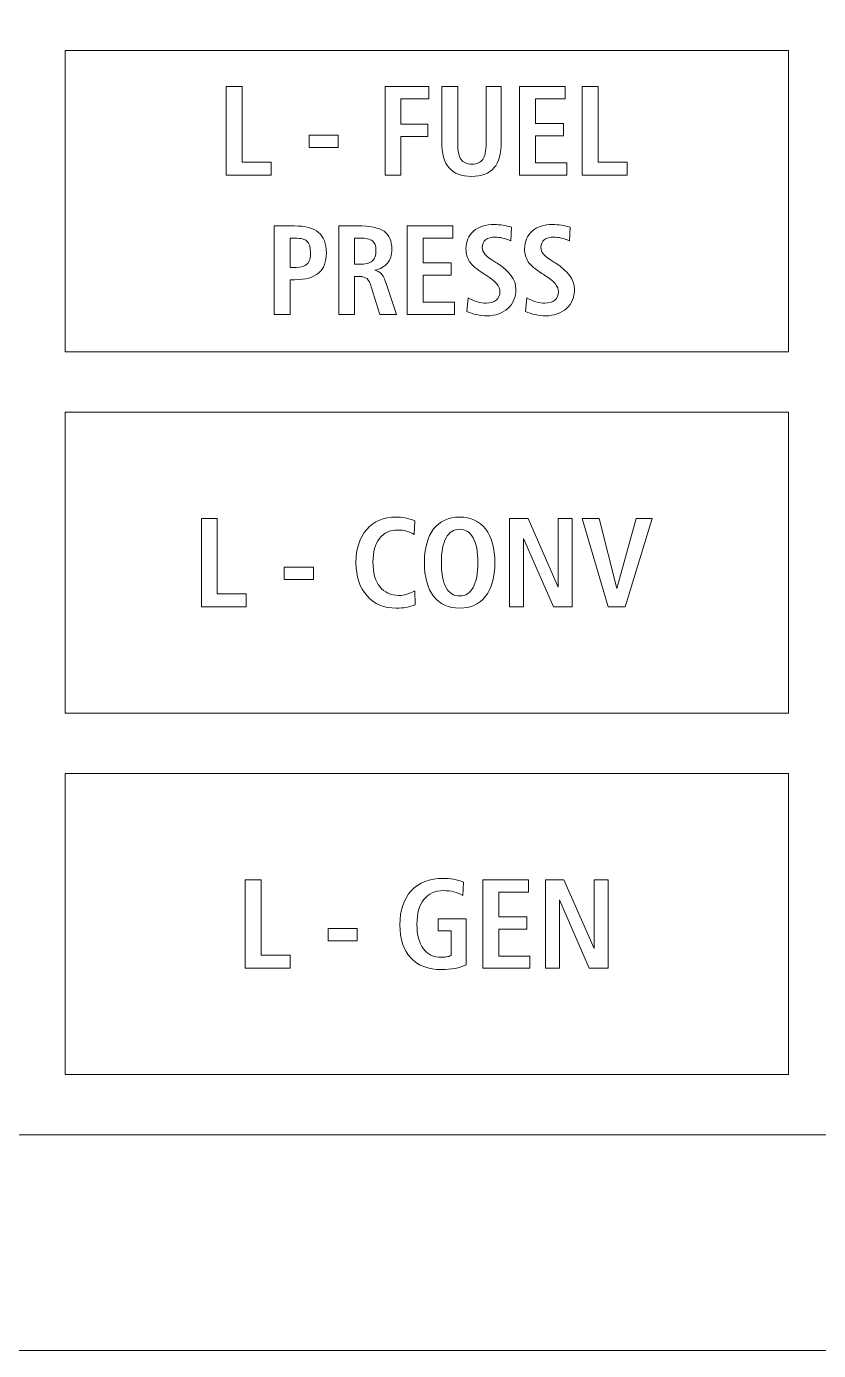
# Model space of a CAD drawing. Header units: millimetres. Extents: x -170 to 781, y -239 to -77.
# Drawn here: x 527.39 to 553.67, y -239.32 to -195.35 of the extents above; entities that cross this region are included whole.
import ezdxf

# ---------------------------------------------------------------- set-up
doc = ezdxf.new("R2010")
doc.units = ezdxf.units.MM
doc.header["$MEASUREMENT"] = 0
for name, color, linetype in [('Cut', 7, 'Continuous'), ('Engrave', 7, 'Continuous'), ('Mask', 7, 'Continuous')]:
    doc.layers.add(name, color=color, linetype=linetype)

msp = doc.modelspace()

# ---------------------------------------------------------------- linework, layer by layer
at = {"layer": 'Cut', "color": 250, "lineweight": 9}
msp.add_open_spline([(625.8935, -133.0419), (625.8935, -133.0419), (625.8935, -185.2646), (625.8935, -185.2646), (625.8935, -185.2646), (625.8935, -185.2654), (625.8935, -185.2661), (625.8935, -185.2669), (625.8935, -185.2669), (625.8935, -185.2669), (625.8935, -189.7544), (625.8935, -189.7544), (625.8935, -189.7544), (625.8935, -189.7544), (625.8935, -204.7521), (625.8935, -204.7521), (625.8935, -204.7521), (625.8935, -204.7529), (625.8935, -204.7536), (625.8935, -204.7544), (625.8935, -204.7544), (625.8935, -204.7544), (625.8935, -211.5419), (625.8935, -211.5419), (625.8935, -211.5419), (625.8935, -211.5419), (625.8935, -218.3294), (625.8935, -218.3294), (625.8935, -218.3294), (625.8933, -218.7274), (625.7349, -219.1091), (625.4532, -219.3904), (625.4532, -219.3904), (625.1716, -219.6717), (624.7916, -219.8296), (624.3935, -219.8294), (624.3935, -219.8294), (624.3935, -219.8294), (621.931, -219.8294), (621.931, -219.8294), (621.931, -219.8294), (619.7874, -219.8294), (617.8067, -220.973), (616.7349, -222.8294), (616.7349, -222.8294), (615.6631, -224.6858), (615.6631, -226.973), (616.7349, -228.8294), (616.7349, -228.8294), (617.8067, -230.6858), (619.7874, -231.8294), (621.931, -231.8294), (621.931, -231.8294), (621.931, -231.8294), (624.3935, -231.8294), (624.3935, -231.8294), (624.3935, -231.8294), (624.7916, -231.8296), (625.1733, -231.988), (625.4546, -232.2697), (625.4546, -232.2697), (625.7359, -232.5513), (625.8938, -232.9313), (625.8935, -233.3294), (625.8935, -233.3294), (625.8935, -233.3294), (625.8935, -237.8169), (625.8935, -237.8169), (625.8935, -237.8169), (625.8933, -238.2149), (625.7349, -238.5966), (625.4532, -238.8779), (625.4532, -238.8779), (625.1716, -239.1592), (624.7916, -239.3171), (624.3935, -239.3169), (624.3935, -239.3169), (624.3935, -239.3169), (482.9435, -239.3169), (482.9435, -239.3169), (482.9435, -239.3169), (482.5455, -239.3166), (482.1638, -239.1582), (481.8825, -238.8766), (481.8825, -238.8766), (481.6012, -238.5949), (481.4433, -238.2149), (481.4435, -237.8169), (481.4435, -237.8169), (481.4435, -237.8169), (481.4435, -233.3294), (481.4435, -233.3294), (481.4435, -233.3294), (481.4438, -232.9313), (481.6022, -232.5496), (481.8838, -232.2683), (481.8838, -232.2683), (482.1655, -231.987), (482.5455, -231.8291), (482.9435, -231.8294), (482.9435, -231.8294), (482.9435, -231.8294), (485.406, -231.8294), (485.406, -231.8294), (485.406, -231.8294), (487.5496, -231.8294), (489.5304, -230.6858), (490.6022, -228.8294), (490.6022, -228.8294), (491.674, -226.973), (491.674, -224.6858), (490.6022, -222.8294), (490.6022, -222.8294), (489.5304, -220.973), (487.5496, -219.8294), (485.406, -219.8294), (485.406, -219.8294), (485.406, -219.8294), (482.9435, -219.8294), (482.9435, -219.8294), (482.9435, -219.8294), (482.5455, -219.8291), (482.1638, -219.6707), (481.8825, -219.3891), (481.8825, -219.3891), (481.6012, -219.1074), (481.4433, -218.7274), (481.4435, -218.3294), (481.4435, -218.3294), (481.4435, -218.3294), (481.4435, -211.5419), (481.4435, -211.5419), (481.4435, -211.5419), (481.4435, -211.5419), (481.4435, -204.7544), (481.4435, -204.7544), (481.4435, -204.7544), (481.4435, -204.7544), (481.4435, -189.7559), (481.4435, -189.7559), (481.4435, -189.7559), (481.4435, -189.7554), (481.4435, -189.7549), (481.4435, -189.7544), (481.4435, -189.7544), (481.4435, -189.7544), (481.4435, -185.2669), (481.4435, -185.2669), (481.4435, -185.2669), (481.4435, -185.2669), (481.4435, -133.0434), (481.4435, -133.0434), (481.4435, -133.0434), (481.4435, -133.0429), (481.4435, -133.0424), (481.4435, -133.0419), (481.4435, -133.0419), (481.4435, -133.0419), (481.4435, -128.5544), (481.4435, -128.5544), (481.4435, -128.5544), (481.4435, -128.5544), (481.4435, -113.5559), (481.4435, -113.5559), (481.4435, -113.5559), (481.4435, -113.5554), (481.4435, -113.5549), (481.4435, -113.5544), (481.4435, -113.5544), (481.4435, -113.5544), (481.4435, -106.7669), (481.4435, -106.7669), (481.4435, -106.7669), (481.4435, -106.7669), (481.4435, -99.9794), (481.4435, -99.9794), (481.4435, -99.9794), (481.4438, -99.5813), (481.6022, -99.1996), (481.8838, -98.9183), (481.8838, -98.9183), (482.1655, -98.637), (482.5455, -98.4791), (482.9435, -98.4794), (482.9435, -98.4794), (482.9435, -98.4794), (485.406, -98.4794), (485.406, -98.4794), (485.406, -98.4794), (487.5496, -98.4794), (489.5304, -97.3358), (490.6022, -95.4794), (490.6022, -95.4794), (491.674, -93.623), (491.674, -91.3358), (490.6022, -89.4794), (490.6022, -89.4794), (489.5304, -87.623), (487.5496, -86.4794), (485.406, -86.4794), (485.406, -86.4794), (485.406, -86.4794), (482.9435, -86.4794), (482.9435, -86.4794), (482.9435, -86.4794), (482.5455, -86.4791), (482.1638, -86.3207), (481.8825, -86.0391), (481.8825, -86.0391), (481.6012, -85.7574), (481.4433, -85.3774), (481.4435, -84.9794), (481.4435, -84.9794), (481.4435, -84.9794), (481.4435, -80.4919), (481.4435, -80.4919), (481.4435, -80.4919), (481.4438, -80.0938), (481.6022, -79.7121), (481.8838, -79.4308), (481.8838, -79.4308), (482.1655, -79.1495), (482.5455, -78.9916), (482.9435, -78.9919), (482.9435, -78.9919), (482.9435, -78.9919), (624.3935, -78.9919), (624.3935, -78.9919), (624.3935, -78.9919), (624.7916, -78.9921), (625.1733, -79.1505), (625.4546, -79.4322), (625.4546, -79.4322), (625.7359, -79.7138), (625.8938, -80.0938), (625.8935, -80.4919), (625.8935, -80.4919), (625.8935, -80.4919), (625.8935, -84.9794), (625.8935, -84.9794), (625.8935, -84.9794), (625.8933, -85.3774), (625.7349, -85.7591), (625.4532, -86.0404), (625.4532, -86.0404), (625.1716, -86.3217), (624.7916, -86.4796), (624.3935, -86.4794), (624.3935, -86.4794), (624.3935, -86.4794), (621.931, -86.4794), (621.931, -86.4794), (621.931, -86.4794), (619.7874, -86.4794), (617.8067, -87.623), (616.7349, -89.4794), (616.7349, -89.4794), (615.6631, -91.3358), (615.6631, -93.623), (616.7349, -95.4794), (616.7349, -95.4794), (617.8067, -97.3358), (619.7874, -98.4794), (621.931, -98.4794), (621.931, -98.4794), (621.931, -98.4794), (624.3935, -98.4794), (624.3935, -98.4794), (624.3935, -98.4794), (624.7916, -98.4796), (625.1733, -98.638), (625.4546, -98.9197), (625.4546, -98.9197), (625.7359, -99.2013), (625.8938, -99.5813), (625.8935, -99.9794), (625.8935, -99.9794), (625.8935, -99.9794), (625.8935, -106.7669), (625.8935, -106.7669), (625.8935, -106.7669), (625.8935, -106.7669), (625.8935, -113.5544), (625.8935, -113.5544), (625.8935, -113.5544), (625.8935, -113.5544), (625.8935, -128.5521), (625.8935, -128.5521), (625.8935, -128.5521), (625.8935, -128.5529), (625.8935, -128.5536), (625.8935, -128.5544), (625.8935, -128.5544), (625.8935, -128.5544), (625.8935, -133.0419), (625.8935, -133.0419)], degree=3, knots=[0, 0, 0, 0, 0.0133333, 0.0133333, 0.0133333, 0.0133333, 0.0266667, 0.0266667, 0.0266667, 0.0266667, 0.04, 0.04, 0.04, 0.04, 0.0533333, 0.0533333, 0.0533333, 0.0533333, 0.0666667, 0.0666667, 0.0666667, 0.0666667, 0.08, 0.08, 0.08, 0.08, 0.0933333, 0.0933333, 0.0933333, 0.0933333, 0.1066667, 0.1066667, 0.1066667, 0.1066667, 0.12, 0.12, 0.12, 0.12, 0.1333333, 0.1333333, 0.1333333, 0.1333333, 0.1466667, 0.1466667, 0.1466667, 0.1466667, 0.16, 0.16, 0.16, 0.16, 0.1733333, 0.1733333, 0.1733333, 0.1733333, 0.1866667, 0.1866667, 0.1866667, 0.1866667, 0.2, 0.2, 0.2, 0.2, 0.2133333, 0.2133333, 0.2133333, 0.2133333, 0.2266667, 0.2266667, 0.2266667, 0.2266667, 0.24, 0.24, 0.24, 0.24, 0.2533333, 0.2533333, 0.2533333, 0.2533333, 0.2666667, 0.2666667, 0.2666667, 0.2666667, 0.28, 0.28, 0.28, 0.28, 0.2933333, 0.2933333, 0.2933333, 0.2933333, 0.3066667, 0.3066667, 0.3066667, 0.3066667, 0.32, 0.32, 0.32, 0.32, 0.3333333, 0.3333333, 0.3333333, 0.3333333, 0.3466667, 0.3466667, 0.3466667, 0.3466667, 0.36, 0.36, 0.36, 0.36, 0.3733333, 0.3733333, 0.3733333, 0.3733333, 0.3866667, 0.3866667, 0.3866667, 0.3866667, 0.4, 0.4, 0.4, 0.4, 0.4133333, 0.4133333, 0.4133333, 0.4133333, 0.4266667, 0.4266667, 0.4266667, 0.4266667, 0.44, 0.44, 0.44, 0.44, 0.4533333, 0.4533333, 0.4533333, 0.4533333, 0.4666667, 0.4666667, 0.4666667, 0.4666667, 0.48, 0.48, 0.48, 0.48, 0.4933333, 0.4933333, 0.4933333, 0.4933333, 0.5066667, 0.5066667, 0.5066667, 0.5066667, 0.52, 0.52, 0.52, 0.52, 0.5333333, 0.5333333, 0.5333333, 0.5333333, 0.5466667, 0.5466667, 0.5466667, 0.5466667, 0.56, 0.56, 0.56, 0.56, 0.5733333, 0.5733333, 0.5733333, 0.5733333, 0.5866667, 0.5866667, 0.5866667, 0.5866667, 0.6, 0.6, 0.6, 0.6, 0.6133333, 0.6133333, 0.6133333, 0.6133333, 0.6266667, 0.6266667, 0.6266667, 0.6266667, 0.64, 0.64, 0.64, 0.64, 0.6533333, 0.6533333, 0.6533333, 0.6533333, 0.6666667, 0.6666667, 0.6666667, 0.6666667, 0.68, 0.68, 0.68, 0.68, 0.6933333, 0.6933333, 0.6933333, 0.6933333, 0.7066667, 0.7066667, 0.7066667, 0.7066667, 0.72, 0.72, 0.72, 0.72, 0.7333333, 0.7333333, 0.7333333, 0.7333333, 0.7466667, 0.7466667, 0.7466667, 0.7466667, 0.76, 0.76, 0.76, 0.76, 0.7733333, 0.7733333, 0.7733333, 0.7733333, 0.7866667, 0.7866667, 0.7866667, 0.7866667, 0.8, 0.8, 0.8, 0.8, 0.8133333, 0.8133333, 0.8133333, 0.8133333, 0.8266667, 0.8266667, 0.8266667, 0.8266667, 0.84, 0.84, 0.84, 0.84, 0.8533333, 0.8533333, 0.8533333, 0.8533333, 0.8666667, 0.8666667, 0.8666667, 0.8666667, 0.88, 0.88, 0.88, 0.88, 0.8933333, 0.8933333, 0.8933333, 0.8933333, 0.9066667, 0.9066667, 0.9066667, 0.9066667, 0.92, 0.92, 0.92, 0.92, 0.9333333, 0.9333333, 0.9333333, 0.9333333, 0.9466667, 0.9466667, 0.9466667, 0.9466667, 0.96, 0.96, 0.96, 0.96, 0.9733333, 0.9733333, 0.9733333, 0.9733333, 1, 1, 1, 1], dxfattribs=at)
at = {"layer": 'Engrave', "color": 2, "lineweight": 9}
msp.add_lwpolyline([(500.6685, -232.1544), (606.6685, -232.1544), (606.6685, -86.1544), (500.6685, -86.1544), (500.6685, -232.1544)], close=True, dxfattribs=at)
at = {"layer": 'Engrave', "color": 240, "lineweight": 9}
for points, knots in [([(534.015, -197.3498), (534.015, -197.3498), (534.5441, -197.3498), (534.5441, -197.3498), (534.5441, -197.3498), (534.5441, -197.3498), (534.5441, -199.8559), (534.5441, -199.8559), (534.5441, -199.8559), (534.5441, -199.8559), (535.5051, -199.8559), (535.5051, -199.8559), (535.5051, -199.8559), (535.5051, -199.8559), (535.5051, -200.2877), (535.5051, -200.2877), (535.5051, -200.2877), (535.5051, -200.2877), (534.015, -200.2877), (534.015, -200.2877), (534.015, -200.2877), (534.015, -200.2877), (534.015, -197.3498), (534.015, -197.3498)], [0, 0, 0, 0, 0.1428571, 0.1428571, 0.1428571, 0.1428571, 0.2857143, 0.2857143, 0.2857143, 0.2857143, 0.4285714, 0.4285714, 0.4285714, 0.4285714, 0.5714286, 0.5714286, 0.5714286, 0.5714286, 0.7142857, 0.7142857, 0.7142857, 0.7142857, 1, 1, 1, 1]), ([(539.2855, -197.3498), (539.2855, -197.3498), (540.741, -197.3498), (540.741, -197.3498), (540.741, -197.3498), (540.741, -197.3498), (540.741, -197.7562), (540.741, -197.7562), (540.741, -197.7562), (540.741, -197.7562), (539.8146, -197.7562), (539.8146, -197.7562), (539.8146, -197.7562), (539.8146, -197.7562), (539.8146, -198.5986), (539.8146, -198.5986), (539.8146, -198.5986), (539.8146, -198.5986), (540.7036, -198.5986), (540.7036, -198.5986), (540.7036, -198.5986), (540.7036, -198.5986), (540.7036, -199.005), (540.7036, -199.005), (540.7036, -199.005), (540.7036, -199.005), (539.8146, -199.005), (539.8146, -199.005), (539.8146, -199.005), (539.8146, -199.005), (539.8146, -200.2877), (539.8146, -200.2877), (539.8146, -200.2877), (539.8146, -200.2877), (539.2855, -200.2877), (539.2855, -200.2877), (539.2855, -200.2877), (539.2855, -200.2877), (539.2855, -197.3498), (539.2855, -197.3498)], [0, 0, 0, 0, 0.0909091, 0.0909091, 0.0909091, 0.0909091, 0.1818182, 0.1818182, 0.1818182, 0.1818182, 0.2727273, 0.2727273, 0.2727273, 0.2727273, 0.3636364, 0.3636364, 0.3636364, 0.3636364, 0.4545455, 0.4545455, 0.4545455, 0.4545455, 0.5454545, 0.5454545, 0.5454545, 0.5454545, 0.6363636, 0.6363636, 0.6363636, 0.6363636, 0.7272727, 0.7272727, 0.7272727, 0.7272727, 0.8181818, 0.8181818, 0.8181818, 0.8181818, 1, 1, 1, 1]), ([(541.17, -197.3498), (541.17, -197.3498), (541.6992, -197.3498), (541.6992, -197.3498), (541.6992, -197.3498), (541.6992, -197.3498), (541.6992, -199.2371), (541.6992, -199.2371), (541.6992, -199.2371), (541.6992, -199.4869), (541.7359, -199.6633), (541.8086, -199.7677), (541.8086, -199.7677), (541.8819, -199.8714), (542.0019, -199.9236), (542.1705, -199.9236), (542.1705, -199.9236), (542.3384, -199.9236), (542.4584, -199.8721), (542.5303, -199.7684), (542.5303, -199.7684), (542.603, -199.6654), (542.639, -199.4883), (542.639, -199.2371), (542.639, -199.2371), (542.639, -199.2371), (542.639, -197.3498), (542.639, -197.3498), (542.639, -197.3498), (542.639, -197.3498), (543.1427, -197.3498), (543.1427, -197.3498), (543.1427, -197.3498), (543.1427, -197.3498), (543.1427, -199.1772), (543.1427, -199.1772), (543.1427, -199.1772), (543.1427, -199.5716), (543.0623, -199.863), (542.9007, -200.0499), (542.9007, -200.0499), (542.7399, -200.2369), (542.4922, -200.33), (542.1578, -200.33), (542.1578, -200.33), (541.8213, -200.33), (541.5729, -200.2369), (541.412, -200.0499), (541.412, -200.0499), (541.2505, -199.863), (541.17, -199.5716), (541.17, -199.1772), (541.17, -199.1772), (541.17, -199.1772), (541.17, -197.3498), (541.17, -197.3498)], [0, 0, 0, 0, 0.0666667, 0.0666667, 0.0666667, 0.0666667, 0.1333333, 0.1333333, 0.1333333, 0.1333333, 0.2, 0.2, 0.2, 0.2, 0.2666667, 0.2666667, 0.2666667, 0.2666667, 0.3333333, 0.3333333, 0.3333333, 0.3333333, 0.4, 0.4, 0.4, 0.4, 0.4666667, 0.4666667, 0.4666667, 0.4666667, 0.5333333, 0.5333333, 0.5333333, 0.5333333, 0.6, 0.6, 0.6, 0.6, 0.6666667, 0.6666667, 0.6666667, 0.6666667, 0.7333333, 0.7333333, 0.7333333, 0.7333333, 0.8, 0.8, 0.8, 0.8, 0.8666667, 0.8666667, 0.8666667, 0.8666667, 1, 1, 1, 1]), ([(543.7524, -197.3498), (543.7524, -197.3498), (545.2679, -197.3498), (545.2679, -197.3498), (545.2679, -197.3498), (545.2679, -197.3498), (545.2679, -197.7562), (545.2679, -197.7562), (545.2679, -197.7562), (545.2679, -197.7562), (544.2815, -197.7562), (544.2815, -197.7562), (544.2815, -197.7562), (544.2815, -197.7562), (544.2815, -198.5774), (544.2815, -198.5774), (544.2815, -198.5774), (544.2815, -198.5774), (545.2129, -198.5774), (545.2129, -198.5774), (545.2129, -198.5774), (545.2129, -198.5774), (545.2129, -198.9838), (545.2129, -198.9838), (545.2129, -198.9838), (545.2129, -198.9838), (544.2815, -198.9838), (544.2815, -198.9838), (544.2815, -198.9838), (544.2815, -198.9838), (544.2815, -199.8813), (544.2815, -199.8813), (544.2815, -199.8813), (544.2815, -199.8813), (545.3145, -199.8813), (545.3145, -199.8813), (545.3145, -199.8813), (545.3145, -199.8813), (545.3145, -200.2877), (545.3145, -200.2877), (545.3145, -200.2877), (545.3145, -200.2877), (543.7524, -200.2877), (543.7524, -200.2877), (543.7524, -200.2877), (543.7524, -200.2877), (543.7524, -197.3498), (543.7524, -197.3498)], [0, 0, 0, 0, 0.0769231, 0.0769231, 0.0769231, 0.0769231, 0.1538462, 0.1538462, 0.1538462, 0.1538462, 0.2307692, 0.2307692, 0.2307692, 0.2307692, 0.3076923, 0.3076923, 0.3076923, 0.3076923, 0.3846154, 0.3846154, 0.3846154, 0.3846154, 0.4615385, 0.4615385, 0.4615385, 0.4615385, 0.5384615, 0.5384615, 0.5384615, 0.5384615, 0.6153846, 0.6153846, 0.6153846, 0.6153846, 0.6923077, 0.6923077, 0.6923077, 0.6923077, 0.7692308, 0.7692308, 0.7692308, 0.7692308, 0.8461538, 0.8461538, 0.8461538, 0.8461538, 1, 1, 1, 1]), ([(545.8317, -197.3498), (545.8317, -197.3498), (546.3608, -197.3498), (546.3608, -197.3498), (546.3608, -197.3498), (546.3608, -197.3498), (546.3608, -199.8559), (546.3608, -199.8559), (546.3608, -199.8559), (546.3608, -199.8559), (547.3218, -199.8559), (547.3218, -199.8559), (547.3218, -199.8559), (547.3218, -199.8559), (547.3218, -200.2877), (547.3218, -200.2877), (547.3218, -200.2877), (547.3218, -200.2877), (545.8317, -200.2877), (545.8317, -200.2877), (545.8317, -200.2877), (545.8317, -200.2877), (545.8317, -197.3498), (545.8317, -197.3498)], [0, 0, 0, 0, 0.1428571, 0.1428571, 0.1428571, 0.1428571, 0.2857143, 0.2857143, 0.2857143, 0.2857143, 0.4285714, 0.4285714, 0.4285714, 0.4285714, 0.5714286, 0.5714286, 0.5714286, 0.5714286, 0.7142857, 0.7142857, 0.7142857, 0.7142857, 1, 1, 1, 1]), ([(536.7667, -198.9669), (536.7667, -198.9669), (537.7319, -198.9669), (537.7319, -198.9669), (537.7319, -198.9669), (537.7319, -198.9669), (537.7319, -199.3733), (537.7319, -199.3733), (537.7319, -199.3733), (537.7319, -199.3733), (536.7667, -199.3733), (536.7667, -199.3733), (536.7667, -199.3733), (536.7667, -199.3733), (536.7667, -198.9669), (536.7667, -198.9669)], [0, 0, 0, 0, 0.2, 0.2, 0.2, 0.2, 0.4, 0.4, 0.4, 0.4, 0.6, 0.6, 0.6, 0.6, 1, 1, 1, 1]), ([(535.6043, -201.9745), (535.6043, -201.9745), (536.2724, -201.9745), (536.2724, -201.9745), (536.2724, -201.9745), (536.6393, -201.9745), (536.9088, -202.0465), (537.081, -202.1904), (537.081, -202.1904), (537.2538, -202.3343), (537.3399, -202.5587), (537.3399, -202.8635), (537.3399, -202.8635), (537.3399, -203.1683), (537.2545, -203.3941), (537.0831, -203.5408), (537.0831, -203.5408), (536.9124, -203.6876), (536.6492, -203.7609), (536.2929, -203.7609), (536.2929, -203.7609), (536.2929, -203.7609), (536.1334, -203.7609), (536.1334, -203.7609), (536.1334, -203.7609), (536.1334, -203.7609), (536.1334, -204.9124), (536.1334, -204.9124), (536.1334, -204.9124), (536.1334, -204.9124), (535.6043, -204.9124), (535.6043, -204.9124), (535.6043, -204.9124), (535.6043, -204.9124), (535.6043, -201.9745), (535.6043, -201.9745)], [0, 0, 0, 0, 0.1, 0.1, 0.1, 0.1, 0.2, 0.2, 0.2, 0.2, 0.3, 0.3, 0.3, 0.3, 0.4, 0.4, 0.4, 0.4, 0.5, 0.5, 0.5, 0.5, 0.6, 0.6, 0.6, 0.6, 0.7, 0.7, 0.7, 0.7, 0.8, 0.8, 0.8, 0.8, 1, 1, 1, 1]), ([(537.7541, -201.9745), (537.7541, -201.9745), (538.3552, -201.9745), (538.3552, -201.9745), (538.3552, -201.9745), (538.7891, -201.9745), (539.0904, -202.0345), (539.2583, -202.1544), (539.2583, -202.1544), (539.4269, -202.2743), (539.5109, -202.4754), (539.5109, -202.7584), (539.5109, -202.7584), (539.5109, -202.9418), (539.4629, -203.0921), (539.367, -203.2092), (539.367, -203.2092), (539.271, -203.3263), (539.1292, -203.4053), (538.9429, -203.447), (538.9429, -203.447), (539.0353, -203.4632), (539.1087, -203.5006), (539.1623, -203.5592), (539.1623, -203.5592), (539.2167, -203.6177), (539.2703, -203.7285), (539.3239, -203.8908), (539.3239, -203.8908), (539.3239, -203.8908), (539.6682, -204.9124), (539.6682, -204.9124), (539.6682, -204.9124), (539.6682, -204.9124), (539.1122, -204.9124), (539.1122, -204.9124), (539.1122, -204.9124), (539.1122, -204.9124), (538.8413, -204.0312), (538.8413, -204.0312), (538.8413, -204.0312), (538.7933, -203.8745), (538.7425, -203.7722), (538.6882, -203.7257), (538.6882, -203.7257), (538.6339, -203.6784), (538.5499, -203.6551), (538.4356, -203.6551), (538.4356, -203.6551), (538.4356, -203.6551), (538.2748, -203.6551), (538.2748, -203.6551), (538.2748, -203.6551), (538.2748, -203.6551), (538.2748, -204.9124), (538.2748, -204.9124), (538.2748, -204.9124), (538.2748, -204.9124), (537.7541, -204.9124), (537.7541, -204.9124), (537.7541, -204.9124), (537.7541, -204.9124), (537.7541, -201.9745), (537.7541, -201.9745)], [0, 0, 0, 0, 0.0588235, 0.0588235, 0.0588235, 0.0588235, 0.1176471, 0.1176471, 0.1176471, 0.1176471, 0.1764706, 0.1764706, 0.1764706, 0.1764706, 0.2352941, 0.2352941, 0.2352941, 0.2352941, 0.2941176, 0.2941176, 0.2941176, 0.2941176, 0.3529412, 0.3529412, 0.3529412, 0.3529412, 0.4117647, 0.4117647, 0.4117647, 0.4117647, 0.4705882, 0.4705882, 0.4705882, 0.4705882, 0.5294118, 0.5294118, 0.5294118, 0.5294118, 0.5882353, 0.5882353, 0.5882353, 0.5882353, 0.6470588, 0.6470588, 0.6470588, 0.6470588, 0.7058824, 0.7058824, 0.7058824, 0.7058824, 0.7647059, 0.7647059, 0.7647059, 0.7647059, 0.8235294, 0.8235294, 0.8235294, 0.8235294, 0.8823529, 0.8823529, 0.8823529, 0.8823529, 1, 1, 1, 1]), ([(540.0239, -201.9745), (540.0239, -201.9745), (541.5394, -201.9745), (541.5394, -201.9745), (541.5394, -201.9745), (541.5394, -201.9745), (541.5394, -202.3809), (541.5394, -202.3809), (541.5394, -202.3809), (541.5394, -202.3809), (540.553, -202.3809), (540.553, -202.3809), (540.553, -202.3809), (540.553, -202.3809), (540.553, -203.2021), (540.553, -203.2021), (540.553, -203.2021), (540.553, -203.2021), (541.4844, -203.2021), (541.4844, -203.2021), (541.4844, -203.2021), (541.4844, -203.2021), (541.4844, -203.6085), (541.4844, -203.6085), (541.4844, -203.6085), (541.4844, -203.6085), (540.553, -203.6085), (540.553, -203.6085), (540.553, -203.6085), (540.553, -203.6085), (540.553, -204.506), (540.553, -204.506), (540.553, -204.506), (540.553, -204.506), (541.586, -204.506), (541.586, -204.506), (541.586, -204.506), (541.586, -204.506), (541.586, -204.9124), (541.586, -204.9124), (541.586, -204.9124), (541.586, -204.9124), (540.0239, -204.9124), (540.0239, -204.9124), (540.0239, -204.9124), (540.0239, -204.9124), (540.0239, -201.9745), (540.0239, -201.9745)], [0, 0, 0, 0, 0.0769231, 0.0769231, 0.0769231, 0.0769231, 0.1538462, 0.1538462, 0.1538462, 0.1538462, 0.2307692, 0.2307692, 0.2307692, 0.2307692, 0.3076923, 0.3076923, 0.3076923, 0.3076923, 0.3846154, 0.3846154, 0.3846154, 0.3846154, 0.4615385, 0.4615385, 0.4615385, 0.4615385, 0.5384615, 0.5384615, 0.5384615, 0.5384615, 0.6153846, 0.6153846, 0.6153846, 0.6153846, 0.6923077, 0.6923077, 0.6923077, 0.6923077, 0.7692308, 0.7692308, 0.7692308, 0.7692308, 0.8461538, 0.8461538, 0.8461538, 0.8461538, 1, 1, 1, 1]), ([(543.4825, -202.0211), (543.4825, -202.0211), (543.4578, -202.4691), (543.4578, -202.4691), (543.4578, -202.4691), (543.3612, -202.4289), (543.2701, -202.3985), (543.1848, -202.3781), (543.1848, -202.3781), (543.0994, -202.3576), (543.0197, -202.347), (542.9456, -202.347), (542.9456, -202.347), (542.8066, -202.347), (542.6994, -202.3767), (542.6253, -202.4359), (542.6253, -202.4359), (542.5512, -202.4952), (542.5138, -202.5799), (542.5138, -202.6899), (542.5138, -202.6899), (542.5138, -202.7711), (542.5413, -202.8451), (542.5956, -202.9115), (542.5956, -202.9115), (542.65, -202.9771), (542.7727, -203.0702), (542.9639, -203.1902), (542.9639, -203.1902), (542.9639, -203.1902), (543.007, -203.217), (543.007, -203.217), (543.007, -203.217), (543.4204, -203.4801), (543.6272, -203.7652), (543.6272, -204.0728), (543.6272, -204.0728), (543.6272, -204.3367), (543.539, -204.5512), (543.3626, -204.7141), (543.3626, -204.7141), (543.1862, -204.8771), (542.9555, -204.959), (542.6704, -204.959), (542.6704, -204.959), (542.5533, -204.959), (542.4369, -204.9463), (542.3219, -204.9216), (542.3219, -204.9216), (542.2069, -204.8969), (542.1018, -204.8623), (542.0051, -204.8186), (542.0051, -204.8186), (542.0051, -204.8186), (542.0446, -204.3663), (542.0446, -204.3663), (542.0446, -204.3663), (542.1476, -204.4242), (542.2492, -204.4672), (542.3494, -204.4961), (542.3494, -204.4961), (542.4489, -204.5251), (542.5477, -204.5399), (542.6457, -204.5399), (542.6457, -204.5399), (542.7847, -204.5399), (542.8948, -204.506), (542.9759, -204.4376), (542.9759, -204.4376), (543.0571, -204.3691), (543.098, -204.2781), (543.098, -204.1638), (543.098, -204.1638), (543.098, -203.9846), (542.9477, -203.8019), (542.6478, -203.6163), (542.6478, -203.6163), (542.6041, -203.5888), (542.5709, -203.5676), (542.5491, -203.5542), (542.5491, -203.5542), (542.3268, -203.4138), (542.1751, -203.284), (542.094, -203.1648), (542.094, -203.1648), (542.0129, -203.0455), (541.9719, -202.9037), (541.9719, -202.74), (541.9719, -202.74), (541.9719, -202.4917), (542.0559, -202.2948), (542.2238, -202.1481), (542.2238, -202.1481), (542.3917, -202.0013), (542.6203, -201.9279), (542.9082, -201.9279), (542.9082, -201.9279), (543.0027, -201.9279), (543.0994, -201.9357), (543.1961, -201.9519), (543.1961, -201.9519), (543.2934, -201.9674), (543.3887, -201.9907), (543.4825, -202.0211)], [0, 0, 0, 0, 0.037037, 0.037037, 0.037037, 0.037037, 0.0740741, 0.0740741, 0.0740741, 0.0740741, 0.1111111, 0.1111111, 0.1111111, 0.1111111, 0.1481481, 0.1481481, 0.1481481, 0.1481481, 0.1851852, 0.1851852, 0.1851852, 0.1851852, 0.2222222, 0.2222222, 0.2222222, 0.2222222, 0.2592593, 0.2592593, 0.2592593, 0.2592593, 0.2962963, 0.2962963, 0.2962963, 0.2962963, 0.3333333, 0.3333333, 0.3333333, 0.3333333, 0.3703704, 0.3703704, 0.3703704, 0.3703704, 0.4074074, 0.4074074, 0.4074074, 0.4074074, 0.4444444, 0.4444444, 0.4444444, 0.4444444, 0.4814815, 0.4814815, 0.4814815, 0.4814815, 0.5185185, 0.5185185, 0.5185185, 0.5185185, 0.5555556, 0.5555556, 0.5555556, 0.5555556, 0.5925926, 0.5925926, 0.5925926, 0.5925926, 0.6296296, 0.6296296, 0.6296296, 0.6296296, 0.6666667, 0.6666667, 0.6666667, 0.6666667, 0.7037037, 0.7037037, 0.7037037, 0.7037037, 0.7407407, 0.7407407, 0.7407407, 0.7407407, 0.7777778, 0.7777778, 0.7777778, 0.7777778, 0.8148148, 0.8148148, 0.8148148, 0.8148148, 0.8518519, 0.8518519, 0.8518519, 0.8518519, 0.8888889, 0.8888889, 0.8888889, 0.8888889, 0.9259259, 0.9259259, 0.9259259, 0.9259259, 1, 1, 1, 1]), ([(545.4277, -202.0211), (545.4277, -202.0211), (545.403, -202.4691), (545.403, -202.4691), (545.403, -202.4691), (545.3064, -202.4289), (545.2153, -202.3985), (545.13, -202.3781), (545.13, -202.3781), (545.0446, -202.3576), (544.9649, -202.347), (544.8908, -202.347), (544.8908, -202.347), (544.7518, -202.347), (544.6446, -202.3767), (544.5705, -202.4359), (544.5705, -202.4359), (544.4964, -202.4952), (544.459, -202.5799), (544.459, -202.6899), (544.459, -202.6899), (544.459, -202.7711), (544.4865, -202.8451), (544.5408, -202.9115), (544.5408, -202.9115), (544.5952, -202.9771), (544.7179, -203.0702), (544.9091, -203.1902), (544.9091, -203.1902), (544.9091, -203.1902), (544.9522, -203.217), (544.9522, -203.217), (544.9522, -203.217), (545.3656, -203.4801), (545.5724, -203.7652), (545.5724, -204.0728), (545.5724, -204.0728), (545.5724, -204.3367), (545.4842, -204.5512), (545.3078, -204.7141), (545.3078, -204.7141), (545.1314, -204.8771), (544.9007, -204.959), (544.6156, -204.959), (544.6156, -204.959), (544.4985, -204.959), (544.3821, -204.9463), (544.2671, -204.9216), (544.2671, -204.9216), (544.1521, -204.8969), (544.047, -204.8623), (543.9503, -204.8186), (543.9503, -204.8186), (543.9503, -204.8186), (543.9898, -204.3663), (543.9898, -204.3663), (543.9898, -204.3663), (544.0928, -204.4242), (544.1944, -204.4672), (544.2946, -204.4961), (544.2946, -204.4961), (544.3941, -204.5251), (544.4929, -204.5399), (544.5909, -204.5399), (544.5909, -204.5399), (544.7299, -204.5399), (544.84, -204.506), (544.9211, -204.4376), (544.9211, -204.4376), (545.0023, -204.3691), (545.0432, -204.2781), (545.0432, -204.1638), (545.0432, -204.1638), (545.0432, -203.9846), (544.8929, -203.8019), (544.593, -203.6163), (544.593, -203.6163), (544.5493, -203.5888), (544.5161, -203.5676), (544.4943, -203.5542), (544.4943, -203.5542), (544.272, -203.4138), (544.1203, -203.284), (544.0392, -203.1648), (544.0392, -203.1648), (543.9581, -203.0455), (543.9171, -202.9037), (543.9171, -202.74), (543.9171, -202.74), (543.9171, -202.4917), (544.0011, -202.2948), (544.169, -202.1481), (544.169, -202.1481), (544.3369, -202.0013), (544.5655, -201.9279), (544.8534, -201.9279), (544.8534, -201.9279), (544.9479, -201.9279), (545.0446, -201.9357), (545.1413, -201.9519), (545.1413, -201.9519), (545.2386, -201.9674), (545.3339, -201.9907), (545.4277, -202.0211)], [0, 0, 0, 0, 0.037037, 0.037037, 0.037037, 0.037037, 0.0740741, 0.0740741, 0.0740741, 0.0740741, 0.1111111, 0.1111111, 0.1111111, 0.1111111, 0.1481481, 0.1481481, 0.1481481, 0.1481481, 0.1851852, 0.1851852, 0.1851852, 0.1851852, 0.2222222, 0.2222222, 0.2222222, 0.2222222, 0.2592593, 0.2592593, 0.2592593, 0.2592593, 0.2962963, 0.2962963, 0.2962963, 0.2962963, 0.3333333, 0.3333333, 0.3333333, 0.3333333, 0.3703704, 0.3703704, 0.3703704, 0.3703704, 0.4074074, 0.4074074, 0.4074074, 0.4074074, 0.4444444, 0.4444444, 0.4444444, 0.4444444, 0.4814815, 0.4814815, 0.4814815, 0.4814815, 0.5185185, 0.5185185, 0.5185185, 0.5185185, 0.5555556, 0.5555556, 0.5555556, 0.5555556, 0.5925926, 0.5925926, 0.5925926, 0.5925926, 0.6296296, 0.6296296, 0.6296296, 0.6296296, 0.6666667, 0.6666667, 0.6666667, 0.6666667, 0.7037037, 0.7037037, 0.7037037, 0.7037037, 0.7407407, 0.7407407, 0.7407407, 0.7407407, 0.7777778, 0.7777778, 0.7777778, 0.7777778, 0.8148148, 0.8148148, 0.8148148, 0.8148148, 0.8518519, 0.8518519, 0.8518519, 0.8518519, 0.8888889, 0.8888889, 0.8888889, 0.8888889, 0.9259259, 0.9259259, 0.9259259, 0.9259259, 1, 1, 1, 1]), ([(536.1334, -202.3809), (536.1334, -202.3809), (536.1334, -203.3545), (536.1334, -203.3545), (536.1334, -203.3545), (536.1334, -203.3545), (536.3366, -203.3545), (536.3366, -203.3545), (536.3366, -203.3545), (536.5088, -203.3545), (536.6323, -203.3164), (536.7049, -203.2395), (536.7049, -203.2395), (536.7783, -203.1633), (536.815, -203.0356), (536.815, -202.8564), (536.815, -202.8564), (536.815, -202.6843), (536.7769, -202.5615), (536.7014, -202.4895), (536.7014, -202.4895), (536.6252, -202.4169), (536.4918, -202.3809), (536.3013, -202.3809), (536.3013, -202.3809), (536.3013, -202.3809), (536.1334, -202.3809), (536.1334, -202.3809)], [0, 0, 0, 0, 0.125, 0.125, 0.125, 0.125, 0.25, 0.25, 0.25, 0.25, 0.375, 0.375, 0.375, 0.375, 0.5, 0.5, 0.5, 0.5, 0.625, 0.625, 0.625, 0.625, 0.75, 0.75, 0.75, 0.75, 1, 1, 1, 1]), ([(538.2748, -202.3809), (538.2748, -202.3809), (538.2748, -203.2487), (538.2748, -203.2487), (538.2748, -203.2487), (538.2748, -203.2487), (538.4229, -203.2487), (538.4229, -203.2487), (538.4229, -203.2487), (538.6318, -203.2487), (538.7778, -203.2134), (538.8611, -203.1436), (538.8611, -203.1436), (538.9443, -203.073), (538.986, -202.9531), (538.986, -202.7838), (538.986, -202.7838), (538.986, -202.6377), (538.9457, -202.534), (538.8653, -202.4726), (538.8653, -202.4726), (538.7849, -202.4112), (538.6416, -202.3809), (538.4356, -202.3809), (538.4356, -202.3809), (538.4356, -202.3809), (538.2748, -202.3809), (538.2748, -202.3809)], [0, 0, 0, 0, 0.125, 0.125, 0.125, 0.125, 0.25, 0.25, 0.25, 0.25, 0.375, 0.375, 0.375, 0.375, 0.5, 0.5, 0.5, 0.5, 0.625, 0.625, 0.625, 0.625, 0.75, 0.75, 0.75, 0.75, 1, 1, 1, 1]), ([(533.192, -211.6876), (533.192, -211.6876), (533.7211, -211.6876), (533.7211, -211.6876), (533.7211, -211.6876), (533.7211, -211.6876), (533.7211, -214.1937), (533.7211, -214.1937), (533.7211, -214.1937), (533.7211, -214.1937), (534.6821, -214.1937), (534.6821, -214.1937), (534.6821, -214.1937), (534.6821, -214.1937), (534.6821, -214.6255), (534.6821, -214.6255), (534.6821, -214.6255), (534.6821, -214.6255), (533.192, -214.6255), (533.192, -214.6255), (533.192, -214.6255), (533.192, -214.6255), (533.192, -211.6876), (533.192, -211.6876)], [0, 0, 0, 0, 0.1428571, 0.1428571, 0.1428571, 0.1428571, 0.2857143, 0.2857143, 0.2857143, 0.2857143, 0.4285714, 0.4285714, 0.4285714, 0.4285714, 0.5714286, 0.5714286, 0.5714286, 0.5714286, 0.7142857, 0.7142857, 0.7142857, 0.7142857, 1, 1, 1, 1]), ([(540.275, -211.7652), (540.275, -211.7652), (540.2539, -212.2217), (540.2539, -212.2217), (540.2539, -212.2217), (540.1727, -212.1695), (540.0895, -212.1314), (540.0041, -212.1081), (540.0041, -212.1081), (539.9187, -212.0848), (539.8185, -212.0728), (539.7042, -212.0728), (539.7042, -212.0728), (539.4481, -212.0728), (539.2477, -212.1667), (539.1031, -212.3536), (539.1031, -212.3536), (538.9585, -212.5413), (538.8858, -212.8017), (538.8858, -213.1347), (538.8858, -213.1347), (538.8858, -213.486), (538.9613, -213.7591), (539.1123, -213.9531), (539.1123, -213.9531), (539.2633, -214.1471), (539.4742, -214.2445), (539.7459, -214.2445), (539.7459, -214.2445), (539.8369, -214.2445), (539.9258, -214.2318), (540.0133, -214.2064), (540.0133, -214.2064), (540.1008, -214.181), (540.1882, -214.1422), (540.275, -214.0914), (540.275, -214.0914), (540.275, -214.0914), (540.2912, -214.5578), (540.2912, -214.5578), (540.2912, -214.5578), (540.1946, -214.5952), (540.0944, -214.6227), (539.9907, -214.641), (539.9907, -214.641), (539.8863, -214.6587), (539.7762, -214.6678), (539.6605, -214.6678), (539.6605, -214.6678), (539.2569, -214.6678), (538.9331, -214.531), (538.6889, -214.2572), (538.6889, -214.2572), (538.4448, -213.9842), (538.3228, -213.618), (538.3228, -213.1608), (538.3228, -213.1608), (538.3228, -212.6937), (538.442, -212.3233), (538.6812, -212.0502), (538.6812, -212.0502), (538.9204, -211.7772), (539.2428, -211.641), (539.6485, -211.641), (539.6485, -211.641), (539.7501, -211.641), (539.8531, -211.6509), (539.9561, -211.6707), (539.9561, -211.6707), (540.0598, -211.6911), (540.1657, -211.7222), (540.275, -211.7652)], [0, 0, 0, 0, 0.0526316, 0.0526316, 0.0526316, 0.0526316, 0.1052632, 0.1052632, 0.1052632, 0.1052632, 0.1578947, 0.1578947, 0.1578947, 0.1578947, 0.2105263, 0.2105263, 0.2105263, 0.2105263, 0.2631579, 0.2631579, 0.2631579, 0.2631579, 0.3157895, 0.3157895, 0.3157895, 0.3157895, 0.3684211, 0.3684211, 0.3684211, 0.3684211, 0.4210526, 0.4210526, 0.4210526, 0.4210526, 0.4736842, 0.4736842, 0.4736842, 0.4736842, 0.5263158, 0.5263158, 0.5263158, 0.5263158, 0.5789474, 0.5789474, 0.5789474, 0.5789474, 0.6315789, 0.6315789, 0.6315789, 0.6315789, 0.6842105, 0.6842105, 0.6842105, 0.6842105, 0.7368421, 0.7368421, 0.7368421, 0.7368421, 0.7894737, 0.7894737, 0.7894737, 0.7894737, 0.8421053, 0.8421053, 0.8421053, 0.8421053, 0.8947368, 0.8947368, 0.8947368, 0.8947368, 1, 1, 1, 1]), ([(541.761, -211.641), (542.1321, -211.641), (542.4192, -211.7737), (542.6231, -212.0382), (542.6231, -212.0382), (542.827, -212.3028), (542.9293, -212.6754), (542.9293, -213.1565), (542.9293, -213.1565), (542.9293, -213.6377), (542.827, -214.0096), (542.6231, -214.2727), (542.6231, -214.2727), (542.4192, -214.5359), (542.1321, -214.6678), (541.761, -214.6678), (541.761, -214.6678), (541.3898, -214.6678), (541.1027, -214.5366), (540.8988, -214.2741), (540.8988, -214.2741), (540.6949, -214.0117), (540.5926, -213.6391), (540.5926, -213.1565), (540.5926, -213.1565), (540.5926, -212.6754), (540.6949, -212.3028), (540.8988, -212.0382), (540.8988, -212.0382), (541.1027, -211.7737), (541.3898, -211.641), (541.761, -211.641)], [0, 0, 0, 0, 0.1111111, 0.1111111, 0.1111111, 0.1111111, 0.2222222, 0.2222222, 0.2222222, 0.2222222, 0.3333333, 0.3333333, 0.3333333, 0.3333333, 0.4444444, 0.4444444, 0.4444444, 0.4444444, 0.5555556, 0.5555556, 0.5555556, 0.5555556, 0.6666667, 0.6666667, 0.6666667, 0.6666667, 0.7777778, 0.7777778, 0.7777778, 0.7777778, 1, 1, 1, 1]), ([(543.4155, -211.6876), (543.4155, -211.6876), (544.03, -211.6876), (544.03, -211.6876), (544.03, -211.6876), (544.03, -211.6876), (545.0326, -213.9658), (545.0326, -213.9658), (545.0326, -213.9658), (545.0326, -213.9658), (545.0326, -211.6876), (545.0326, -211.6876), (545.0326, -211.6876), (545.0326, -211.6876), (545.494, -211.6876), (545.494, -211.6876), (545.494, -211.6876), (545.494, -211.6876), (545.494, -214.6255), (545.494, -214.6255), (545.494, -214.6255), (545.494, -214.6255), (544.871, -214.6255), (544.871, -214.6255), (544.871, -214.6255), (544.871, -214.6255), (543.8769, -212.355), (543.8769, -212.355), (543.8769, -212.355), (543.8769, -212.355), (543.8769, -214.6255), (543.8769, -214.6255), (543.8769, -214.6255), (543.8769, -214.6255), (543.4155, -214.6255), (543.4155, -214.6255), (543.4155, -214.6255), (543.4155, -214.6255), (543.4155, -211.6876), (543.4155, -211.6876)], [0, 0, 0, 0, 0.0909091, 0.0909091, 0.0909091, 0.0909091, 0.1818182, 0.1818182, 0.1818182, 0.1818182, 0.2727273, 0.2727273, 0.2727273, 0.2727273, 0.3636364, 0.3636364, 0.3636364, 0.3636364, 0.4545455, 0.4545455, 0.4545455, 0.4545455, 0.5454545, 0.5454545, 0.5454545, 0.5454545, 0.6363636, 0.6363636, 0.6363636, 0.6363636, 0.7272727, 0.7272727, 0.7272727, 0.7272727, 0.8181818, 0.8181818, 0.8181818, 0.8181818, 1, 1, 1, 1]), ([(545.825, -211.6876), (545.825, -211.6876), (546.3887, -211.6876), (546.3887, -211.6876), (546.3887, -211.6876), (546.3887, -211.6876), (546.98, -214.0159), (546.98, -214.0159), (546.98, -214.0159), (546.98, -214.0159), (547.6241, -211.6876), (547.6241, -211.6876), (547.6241, -211.6876), (547.6241, -211.6876), (548.1448, -211.6876), (548.1448, -211.6876), (548.1448, -211.6876), (548.1448, -211.6876), (547.2502, -214.6255), (547.2502, -214.6255), (547.2502, -214.6255), (547.2502, -214.6255), (546.6886, -214.6255), (546.6886, -214.6255), (546.6886, -214.6255), (546.6886, -214.6255), (545.825, -211.6876), (545.825, -211.6876)], [0, 0, 0, 0, 0.125, 0.125, 0.125, 0.125, 0.25, 0.25, 0.25, 0.25, 0.375, 0.375, 0.375, 0.375, 0.5, 0.5, 0.5, 0.5, 0.625, 0.625, 0.625, 0.625, 0.75, 0.75, 0.75, 0.75, 1, 1, 1, 1]), ([(541.761, -212.0474), (541.5655, -212.0474), (541.4159, -212.142), (541.3115, -212.3318), (541.3115, -212.3318), (541.2078, -212.5208), (541.1556, -212.796), (541.1556, -213.1551), (541.1556, -213.1551), (541.1556, -213.515), (541.2071, -213.7894), (541.3108, -213.9785), (541.3108, -213.9785), (541.4138, -214.1669), (541.5641, -214.2614), (541.761, -214.2614), (541.761, -214.2614), (541.9578, -214.2614), (542.1081, -214.1669), (542.2111, -213.9785), (542.2111, -213.9785), (542.3148, -213.7894), (542.3663, -213.515), (542.3663, -213.1551), (542.3663, -213.1551), (542.3663, -212.7974), (542.3141, -212.523), (542.2104, -212.3325), (542.2104, -212.3325), (542.106, -212.1427), (541.9564, -212.0474), (541.761, -212.0474)], [0, 0, 0, 0, 0.1111111, 0.1111111, 0.1111111, 0.1111111, 0.2222222, 0.2222222, 0.2222222, 0.2222222, 0.3333333, 0.3333333, 0.3333333, 0.3333333, 0.4444444, 0.4444444, 0.4444444, 0.4444444, 0.5555556, 0.5555556, 0.5555556, 0.5555556, 0.6666667, 0.6666667, 0.6666667, 0.6666667, 0.7777778, 0.7777778, 0.7777778, 0.7777778, 1, 1, 1, 1]), ([(535.9437, -213.3047), (535.9437, -213.3047), (536.9089, -213.3047), (536.9089, -213.3047), (536.9089, -213.3047), (536.9089, -213.3047), (536.9089, -213.7111), (536.9089, -213.7111), (536.9089, -213.7111), (536.9089, -213.7111), (535.9437, -213.7111), (535.9437, -213.7111), (535.9437, -213.7111), (535.9437, -213.7111), (535.9437, -213.3047), (535.9437, -213.3047)], [0, 0, 0, 0, 0.2, 0.2, 0.2, 0.2, 0.4, 0.4, 0.4, 0.4, 0.6, 0.6, 0.6, 0.6, 1, 1, 1, 1]), ([(534.6501, -223.6876), (534.6501, -223.6876), (535.1792, -223.6876), (535.1792, -223.6876), (535.1792, -223.6876), (535.1792, -223.6876), (535.1792, -226.1937), (535.1792, -226.1937), (535.1792, -226.1937), (535.1792, -226.1937), (536.1402, -226.1937), (536.1402, -226.1937), (536.1402, -226.1937), (536.1402, -226.1937), (536.1402, -226.6255), (536.1402, -226.6255), (536.1402, -226.6255), (536.1402, -226.6255), (534.6501, -226.6255), (534.6501, -226.6255), (534.6501, -226.6255), (534.6501, -226.6255), (534.6501, -223.6876), (534.6501, -223.6876)], [0, 0, 0, 0, 0.1428571, 0.1428571, 0.1428571, 0.1428571, 0.2857143, 0.2857143, 0.2857143, 0.2857143, 0.4285714, 0.4285714, 0.4285714, 0.4285714, 0.5714286, 0.5714286, 0.5714286, 0.5714286, 0.7142857, 0.7142857, 0.7142857, 0.7142857, 1, 1, 1, 1]), ([(541.8933, -223.761), (541.8933, -223.761), (541.8644, -224.209), (541.8644, -224.209), (541.8644, -224.209), (541.7684, -224.1525), (541.6689, -224.1109), (541.5659, -224.0855), (541.5659, -224.0855), (541.4636, -224.0601), (541.3507, -224.0474), (541.2279, -224.0474), (541.2279, -224.0474), (540.9471, -224.0474), (540.7298, -224.1448), (540.5753, -224.3402), (540.5753, -224.3402), (540.4208, -224.535), (540.3439, -224.8108), (540.3439, -225.1678), (540.3439, -225.1678), (540.3439, -225.5121), (540.4152, -225.781), (540.557, -225.9729), (540.557, -225.9729), (540.6988, -226.1655), (540.8956, -226.2614), (541.1475, -226.2614), (541.1475, -226.2614), (541.2152, -226.2614), (541.2752, -226.2565), (541.3274, -226.2473), (541.3274, -226.2473), (541.3796, -226.2374), (541.4304, -226.2219), (541.4784, -226.2015), (541.4784, -226.2015), (541.4784, -226.2015), (541.4784, -225.3851), (541.4784, -225.3851), (541.4784, -225.3851), (541.4784, -225.3851), (541.0509, -225.3851), (541.0509, -225.3851), (541.0509, -225.3851), (541.0509, -225.3851), (541.0509, -224.9787), (541.0509, -224.9787), (541.0509, -224.9787), (541.0509, -224.9787), (541.9822, -224.9787), (541.9822, -224.9787), (541.9822, -224.9787), (541.9822, -224.9787), (541.9822, -226.5126), (541.9822, -226.5126), (541.9822, -226.5126), (541.8693, -226.5634), (541.7437, -226.6022), (541.6061, -226.6283), (541.6061, -226.6283), (541.4685, -226.6544), (541.319, -226.6678), (541.1574, -226.6678), (541.1574, -226.6678), (540.7192, -226.6678), (540.3806, -226.5387), (540.1407, -226.2812), (540.1407, -226.2812), (539.9008, -226.0237), (539.7809, -225.6575), (539.7809, -225.1834), (539.7809, -225.1834), (539.7809, -224.6993), (539.9072, -224.3219), (540.159, -224.0495), (540.159, -224.0495), (540.4116, -223.7772), (540.7609, -223.641), (541.2075, -223.641), (541.2075, -223.641), (541.3281, -223.641), (541.446, -223.6509), (541.5603, -223.6707), (541.5603, -223.6707), (541.6753, -223.6911), (541.786, -223.7208), (541.8933, -223.761)], [0, 0, 0, 0, 0.0434783, 0.0434783, 0.0434783, 0.0434783, 0.0869565, 0.0869565, 0.0869565, 0.0869565, 0.1304348, 0.1304348, 0.1304348, 0.1304348, 0.173913, 0.173913, 0.173913, 0.173913, 0.2173913, 0.2173913, 0.2173913, 0.2173913, 0.2608696, 0.2608696, 0.2608696, 0.2608696, 0.3043478, 0.3043478, 0.3043478, 0.3043478, 0.3478261, 0.3478261, 0.3478261, 0.3478261, 0.3913043, 0.3913043, 0.3913043, 0.3913043, 0.4347826, 0.4347826, 0.4347826, 0.4347826, 0.4782609, 0.4782609, 0.4782609, 0.4782609, 0.5217391, 0.5217391, 0.5217391, 0.5217391, 0.5652174, 0.5652174, 0.5652174, 0.5652174, 0.6086957, 0.6086957, 0.6086957, 0.6086957, 0.6521739, 0.6521739, 0.6521739, 0.6521739, 0.6956522, 0.6956522, 0.6956522, 0.6956522, 0.7391304, 0.7391304, 0.7391304, 0.7391304, 0.7826087, 0.7826087, 0.7826087, 0.7826087, 0.826087, 0.826087, 0.826087, 0.826087, 0.8695652, 0.8695652, 0.8695652, 0.8695652, 0.9130435, 0.9130435, 0.9130435, 0.9130435, 1, 1, 1, 1]), ([(542.529, -223.6876), (542.529, -223.6876), (544.0445, -223.6876), (544.0445, -223.6876), (544.0445, -223.6876), (544.0445, -223.6876), (544.0445, -224.094), (544.0445, -224.094), (544.0445, -224.094), (544.0445, -224.094), (543.0581, -224.094), (543.0581, -224.094), (543.0581, -224.094), (543.0581, -224.094), (543.0581, -224.9152), (543.0581, -224.9152), (543.0581, -224.9152), (543.0581, -224.9152), (543.9895, -224.9152), (543.9895, -224.9152), (543.9895, -224.9152), (543.9895, -224.9152), (543.9895, -225.3216), (543.9895, -225.3216), (543.9895, -225.3216), (543.9895, -225.3216), (543.0581, -225.3216), (543.0581, -225.3216), (543.0581, -225.3216), (543.0581, -225.3216), (543.0581, -226.2191), (543.0581, -226.2191), (543.0581, -226.2191), (543.0581, -226.2191), (544.0911, -226.2191), (544.0911, -226.2191), (544.0911, -226.2191), (544.0911, -226.2191), (544.0911, -226.6255), (544.0911, -226.6255), (544.0911, -226.6255), (544.0911, -226.6255), (542.529, -226.6255), (542.529, -226.6255), (542.529, -226.6255), (542.529, -226.6255), (542.529, -223.6876), (542.529, -223.6876)], [0, 0, 0, 0, 0.0769231, 0.0769231, 0.0769231, 0.0769231, 0.1538462, 0.1538462, 0.1538462, 0.1538462, 0.2307692, 0.2307692, 0.2307692, 0.2307692, 0.3076923, 0.3076923, 0.3076923, 0.3076923, 0.3846154, 0.3846154, 0.3846154, 0.3846154, 0.4615385, 0.4615385, 0.4615385, 0.4615385, 0.5384615, 0.5384615, 0.5384615, 0.5384615, 0.6153846, 0.6153846, 0.6153846, 0.6153846, 0.6923077, 0.6923077, 0.6923077, 0.6923077, 0.7692308, 0.7692308, 0.7692308, 0.7692308, 0.8461538, 0.8461538, 0.8461538, 0.8461538, 1, 1, 1, 1]), ([(544.6083, -223.6876), (544.6083, -223.6876), (545.2228, -223.6876), (545.2228, -223.6876), (545.2228, -223.6876), (545.2228, -223.6876), (546.2254, -225.9658), (546.2254, -225.9658), (546.2254, -225.9658), (546.2254, -225.9658), (546.2254, -223.6876), (546.2254, -223.6876), (546.2254, -223.6876), (546.2254, -223.6876), (546.6868, -223.6876), (546.6868, -223.6876), (546.6868, -223.6876), (546.6868, -223.6876), (546.6868, -226.6255), (546.6868, -226.6255), (546.6868, -226.6255), (546.6868, -226.6255), (546.0638, -226.6255), (546.0638, -226.6255), (546.0638, -226.6255), (546.0638, -226.6255), (545.0697, -224.355), (545.0697, -224.355), (545.0697, -224.355), (545.0697, -224.355), (545.0697, -226.6255), (545.0697, -226.6255), (545.0697, -226.6255), (545.0697, -226.6255), (544.6083, -226.6255), (544.6083, -226.6255), (544.6083, -226.6255), (544.6083, -226.6255), (544.6083, -223.6876), (544.6083, -223.6876)], [0, 0, 0, 0, 0.0909091, 0.0909091, 0.0909091, 0.0909091, 0.1818182, 0.1818182, 0.1818182, 0.1818182, 0.2727273, 0.2727273, 0.2727273, 0.2727273, 0.3636364, 0.3636364, 0.3636364, 0.3636364, 0.4545455, 0.4545455, 0.4545455, 0.4545455, 0.5454545, 0.5454545, 0.5454545, 0.5454545, 0.6363636, 0.6363636, 0.6363636, 0.6363636, 0.7272727, 0.7272727, 0.7272727, 0.7272727, 0.8181818, 0.8181818, 0.8181818, 0.8181818, 1, 1, 1, 1]), ([(537.4018, -225.3047), (537.4018, -225.3047), (538.367, -225.3047), (538.367, -225.3047), (538.367, -225.3047), (538.367, -225.3047), (538.367, -225.7111), (538.367, -225.7111), (538.367, -225.7111), (538.367, -225.7111), (537.4018, -225.7111), (537.4018, -225.7111), (537.4018, -225.7111), (537.4018, -225.7111), (537.4018, -225.3047), (537.4018, -225.3047)], [0, 0, 0, 0, 0.2, 0.2, 0.2, 0.2, 0.4, 0.4, 0.4, 0.4, 0.6, 0.6, 0.6, 0.6, 1, 1, 1, 1])]:
    msp.add_open_spline(points, degree=3, knots=knots, dxfattribs=at)
at = {"layer": 'Mask', "color": 2, "lineweight": 9}
for points in [[(528.6684, -196.1544), (528.6684, -196.1544), (552.6684, -196.1544), (552.6684, -196.1544), (552.6684, -196.1544), (552.6684, -196.1544), (552.6684, -206.1544), (552.6684, -206.1544), (552.6684, -206.1544), (552.6684, -206.1544), (528.6684, -206.1544), (528.6684, -206.1544), (528.6684, -206.1544), (528.6684, -206.1544), (528.6684, -196.1544), (528.6684, -196.1544)], [(528.6684, -208.1544), (528.6684, -208.1544), (552.6684, -208.1544), (552.6684, -208.1544), (552.6684, -208.1544), (552.6684, -208.1544), (552.6684, -218.1544), (552.6684, -218.1544), (552.6684, -218.1544), (552.6684, -218.1544), (528.6684, -218.1544), (528.6684, -218.1544), (528.6684, -218.1544), (528.6684, -218.1544), (528.6684, -208.1544), (528.6684, -208.1544)], [(528.6684, -220.1544), (528.6684, -220.1544), (552.6684, -220.1544), (552.6684, -220.1544), (552.6684, -220.1544), (552.6684, -220.1544), (552.6684, -230.1544), (552.6684, -230.1544), (552.6684, -230.1544), (552.6684, -230.1544), (528.6684, -230.1544), (528.6684, -230.1544), (528.6684, -230.1544), (528.6684, -230.1544), (528.6684, -220.1544), (528.6684, -220.1544)]]:
    msp.add_open_spline(points, degree=3, knots=[0, 0, 0, 0, 0.2, 0.2, 0.2, 0.2, 0.4, 0.4, 0.4, 0.4, 0.6, 0.6, 0.6, 0.6, 1, 1, 1, 1], dxfattribs=at)

doc.saveas('drawing.dxf')
